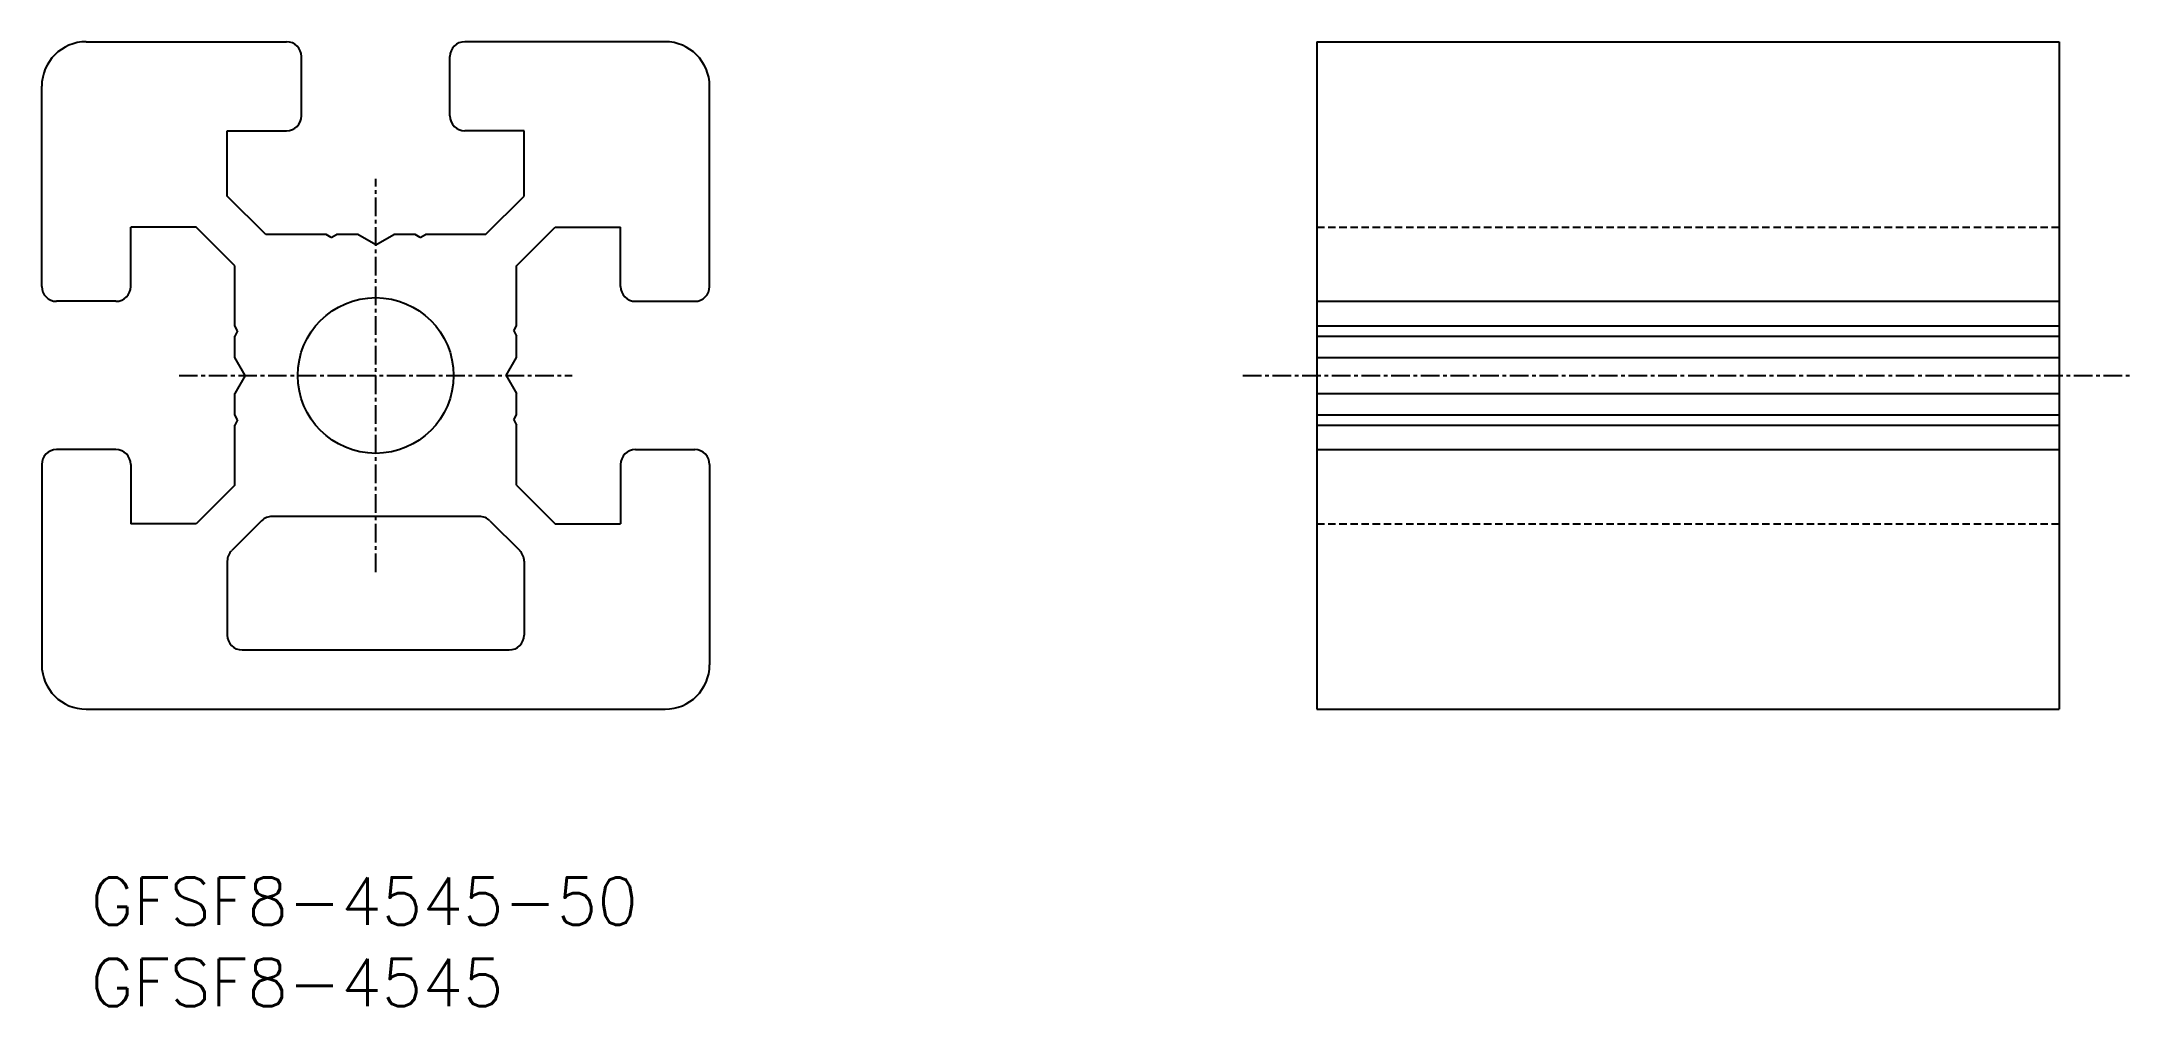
# Model space of a CAD drawing. Extents: x -3 to 138, y -5 to 60.
import ezdxf

# ---------------------------------------------------------------- set-up
doc = ezdxf.new("R2010")
doc.units = 0
doc.linetypes.add('CENTER', pattern=[2, 1.25, -0.25, 0.25, -0.25])
doc.linetypes.add('DASHED', pattern=[0.75, 0.5, -0.25])
doc.layers.get('0').update_dxf_attribs({"linetype": 'CONTINUOUS'})
doc.layers.add('CENTER', color=1, linetype='CENTER')
doc.styles.get("Standard").update_dxf_attribs({"font": 'txt.shx', "bigfont": 'extfont2.shx'})

msp = doc.modelspace()

# ---------------------------------------------------------------- linework, layer by layer
at = {"color": 7, "linetype": 'CONTINUOUS'}
for p, q in [((-0.29, 59.54), (13.21, 59.54)), ((38.71, 59.54), (25.21, 59.54)), ((82.64, 59.54), (132.64, 59.54)), ((82.64, 59.54), (82.64, 14.54)), ((132.64, 59.54), (132.64, 14.54)), ((14.21, 54.54), (14.21, 58.54)), ((24.21, 54.54), (24.21, 58.54)), ((-3.29, 43.04), (-3.29, 56.54)), ((41.71, 43.04), (41.71, 56.54)), ((9.21, 53.54), (13.21, 53.54)), ((9.21, 49.14), (9.21, 53.54)), ((29.21, 53.54), (25.21, 53.54)), ((29.21, 49.14), (29.21, 53.54)), ((11.81, 46.54), (9.21, 49.14)), ((26.61, 46.54), (29.21, 49.14)), ((2.71, 43.04), (2.71, 47.04)), ((7.11, 47.04), (2.71, 47.04)), ((9.71, 44.44), (7.11, 47.04)), ((15.87, 46.54), (11.81, 46.54)), ((16.21, 46.34), (15.87, 46.54)), ((16.21, 46.34), (16.56, 46.54)), ((18, 46.54), (16.56, 46.54)), ((19.21, 45.84), (18, 46.54)), ((19.21, 45.84), (20.43, 46.54)), ((21.87, 46.54), (20.43, 46.54)), ((22.21, 46.34), (21.87, 46.54)), ((22.21, 46.34), (22.56, 46.54)), ((26.61, 46.54), (22.56, 46.54)), ((28.71, 44.44), (31.31, 47.04)), ((31.31, 47.04), (35.71, 47.04)), ((35.71, 43.04), (35.71, 47.04)), ((9.71, 40.38), (9.71, 44.44)), ((28.71, 40.38), (28.71, 44.44)), ((1.71, 42.04), (-2.29, 42.04)), ((36.71, 42.04), (40.71, 42.04)), ((82.64, 42.04), (132.64, 42.04)), ((9.91, 40.04), (9.71, 40.38)), ((9.91, 40.04), (9.71, 39.69)), ((9.71, 38.25), (9.71, 39.69)), ((28.51, 40.04), (28.71, 40.38)), ((28.51, 40.04), (28.71, 39.69)), ((28.71, 38.25), (28.71, 39.69)), ((82.64, 40.38), (132.64, 40.38)), ((82.64, 39.69), (132.64, 39.69)), ((10.41, 37.04), (9.71, 38.25)), ((28.01, 37.04), (28.71, 38.25)), ((82.64, 38.25), (132.64, 38.25)), ((10.41, 37.04), (9.71, 35.82)), ((28.01, 37.04), (28.71, 35.82)), ((9.71, 34.38), (9.71, 35.82)), ((28.71, 34.38), (28.71, 35.82)), ((82.64, 35.82), (132.64, 35.82)), ((9.91, 34.04), (9.71, 34.38)), ((9.91, 34.04), (9.71, 33.69)), ((28.51, 34.04), (28.71, 34.38)), ((28.51, 34.04), (28.71, 33.69)), ((82.64, 34.38), (132.64, 34.38)), ((9.71, 29.64), (9.71, 33.69)), ((28.71, 29.64), (28.71, 33.69)), ((82.64, 33.69), (132.64, 33.69)), ((-3.29, 31.04), (-3.29, 17.54)), ((1.71, 32.04), (-2.29, 32.04)), ((2.71, 31.04), (2.71, 27.04)), ((35.71, 31.04), (35.71, 27.04)), ((36.71, 32.04), (40.71, 32.04)), ((41.71, 31.04), (41.71, 17.54)), ((82.64, 32.04), (132.64, 32.04)), ((9.71, 29.64), (7.11, 27.04)), ((28.71, 29.64), (31.31, 27.04)), ((7.11, 27.04), (2.71, 27.04)), ((11.52, 27.24), (9.51, 25.23)), ((26.2, 27.54), (12.23, 27.54)), ((26.91, 27.24), (28.92, 25.23)), ((31.31, 27.04), (35.71, 27.04)), ((9.21, 24.52), (9.21, 19.54)), ((29.21, 24.52), (29.21, 19.54)), ((10.21, 18.54), (28.21, 18.54)), ((-0.29, 14.54), (38.71, 14.54)), ((82.64, 14.54), (132.64, 14.54))]:
    msp.add_line(p, q, dxfattribs=at)
at = {"color": 3, "linetype": 'DASHED'}
for p, q in [((82.64, 47.04), (132.64, 47.04)), ((82.64, 27.04), (132.64, 27.04))]:
    msp.add_line(p, q, dxfattribs=at)
at = {"color": 7, "linetype": 'CONTINUOUS'}
msp.add_circle((19.21, 37.04), 5.25, dxfattribs=at)
for centre, radius, start, end in [((-0.29, 56.54), 3, 90, 180), ((13.21, 58.54), 1, 0, 90), ((25.21, 58.54), 1, 90, 180), ((38.71, 56.54), 3, 0, 90), ((13.21, 54.54), 1, 270, 0), ((25.21, 54.54), 1, 180, 270), ((-2.29, 43.04), 1, 180, 270), ((1.71, 43.04), 1, 270, 0), ((36.71, 43.04), 1, 180, 270), ((40.71, 43.04), 1, 270, 0), ((-2.29, 31.04), 1, 90, 180), ((1.71, 31.04), 1, 0, 90), ((36.71, 31.04), 1, 90, 180), ((40.71, 31.04), 1, 0, 90), ((12.23, 26.54), 1, 90, 135), ((26.2, 26.54), 1, 45, 90), ((10.21, 24.52), 1, 135, 180), ((28.21, 24.52), 1, 0, 45), ((10.21, 19.54), 1, 180, 270), ((28.21, 19.54), 1, 270, 0), ((-0.29, 17.54), 3, 180, 270), ((38.71, 17.54), 3, 270, 0)]:
    msp.add_arc(centre, radius, start, end, dxfattribs=at)
at = {"layer": 'CENTER', "color": 1, "linetype": 'CENTER'}
for p, q in [((19.21, 23.79), (19.21, 50.29)), ((5.96, 37.04), (32.46, 37.04)), ((77.64, 37.04), (137.64, 37.04))]:
    msp.add_line(p, q, dxfattribs=at)

# ---------------------------------------------------------------- texts
at = {"color": 7, "linetype": 'CONTINUOUS'}
for s, p in [('GFSF8-4545-50', (0, 0)), ('GFSF8-4545', (0, -5.48))]:
    msp.add_text(s, height=3.2, dxfattribs=at).set_placement(p)

doc.saveas('drawing.dxf')
